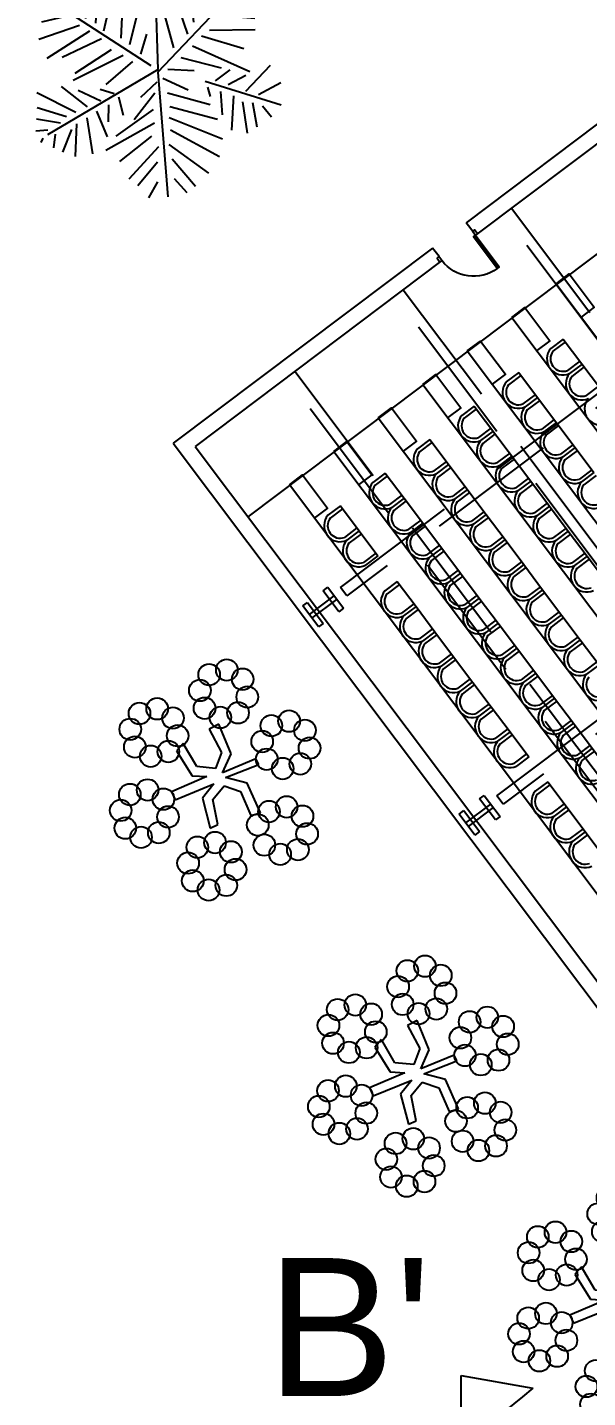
# Model space of a CAD drawing. Header units: millimetres. Extents: x -17017 to 2697, y 1903 to 18260.
# Drawn here: x -16985.5 to -16983.35, y 18226.4 to 18231.65 of the extents above; entities that cross this region are included whole.
import ezdxf

# ---------------------------------------------------------------- set-up
doc = ezdxf.new("R2010")
doc.units = ezdxf.units.MM
doc.linetypes.add('0', pattern=[0])
doc.linetypes.add('DASHED', pattern=[0.75, 0.5, -0.25])
for name, color, linetype in [('1', 7, 'Continuous'), ('55', 7, 'Continuous'), ('A-Door', 150, 'Continuous'), ('A-Glaz', 92, 'Continuous'), ('BONGDO', 8, 'Continuous'), ('CAY', 94, 'Continuous'), ('NET 01', 8, 'Continuous'), ('NT', 1, 'Continuous'), ('red', 1, 'Continuous')]:
    doc.layers.add(name, color=color, linetype=linetype)
doc.styles.add('ATT', font='romans.shx')
doc.styles.get("Standard").update_dxf_attribs({"font": 'arial.ttf'})

# ---------------------------------------------------------------- blocks, each defined once
blk = doc.blocks.new('A$C087A3AA9')
at = {"layer": 'A-Door'}
for points in [[(853, 95), (853, 853), (805, 853), (805, 95)], [(47, 95), (47, 0), (0, 0), (0, 95)], [(900, 95), (900, 0), (853, 0), (853, 95)]]:
    blk.add_lwpolyline(points, close=True, dxfattribs=at)
at = {"layer": 'A-Glaz'}
blk.add_line((829, 853), (829, 95), dxfattribs=at)
at = {"layer": 'NT'}
blk.add_arc((805, 95), 758, 90, 180, dxfattribs=at)
blk = doc.blocks.new('12PPLT13')
at = {"color": 0, "linetype": 'ByBlock'}
for p, q in [((0.0819, 0.4233), (0.0324, 0.5059)), ((0.0426, 0.2163), (0.1175, 0.5123)), ((0.1251, 0.4411), (0.1645, 0.4767)), ((0.0718, 0.3738), (-0.0324, 0.4627)), ((0.1137, 0.4017), (0.2064, 0.4233)), ((-0.3133, 0.3476), (-0.3336, 0.3946)), ((-0.2636, 0.3014), (-0.2636, 0.3852)), ((-0.2128, 0.2671), (-0.209, 0.3928)), ((-0.1544, 0.2226), (-0.1658, 0.3967)), ((-0.0908, 0.1604), (-0.0044, 0.3852)), ((0.0502, 0.3052), (0.0108, 0.37)), ((0.1137, 0.3624), (0.2319, 0.3878)), ((-0.3397, 0.304), (-0.3867, 0.3193)), ((0.0175, 0.0323), (-0.3715, 0.3655)), ((-0.1302, 0.1921), (-0.0908, 0.3573)), ((0.0921, 0.3268), (0.2242, 0.3268)), ((-0.269, 0.2445), (-0.3909, 0.2673)), ((-0.0438, 0.1172), (-0.0121, 0.2747)), ((0.0387, 0.2556), (-0.007, 0.309)), ((0.0781, 0.2772), (0.1671, 0.2874)), ((0.1455, 0.0854), (0.1848, 0.2709)), ((0.1887, 0.0854), (0.2598, 0.2938)), ((0.2357, 0.093), (0.3271, 0.2861)), ((0.0642, 0.2264), (0.0997, 0.2379)), ((0.0946, 0.074), (0.1302, 0.2391)), ((0.2916, 0.0892), (0.3932, 0.2467)), ((-0.209, 0.1883), (-0.3741, 0.1997)), ((-0.181, 0.1604), (-0.3716, 0.1299)), ((0.0032, 0.0702), (0.0032, 0.1718)), ((0.3462, 0.1045), (0.4453, 0.1997)), ((0.4211, 0.1172), (0.472, 0.168)), ((-0.38, 0.0169), (-0.4288, 0.1095)), ((-0.134, 0.14), (-0.275, 0.0841)), ((0.0387, 0.0536), (0.0781, 0.1527)), ((-0.4211, 0.013), (-0.4745, 0.0727)), ((-0.3346, 0.0191), (-0.3818, 0.0803)), ((-0.2891, 0.0211), (-0.3106, 0.0727)), ((-0.0794, 0.0892), (-0.2522, 0.0308)), ((0.0175, 0.0323), (0.4923, 0.0968)), ((0.4364, 0.0536), (0.4999, 0.0219)), ((0.0071, 0.0339), (-0.5317, -0.0124)), ((-0.4605, 0.0092), (-0.5075, 0.027)), ((-0.0058, 0.0056), (-0.2242, -0.3757)), ((0.0071, 0.0339), (0.2789, -0.377)), ((0.0553, 0.0308), (0.1175, -0.0289)), ((0.0985, 0.0257), (0.2039, -0.048)), ((0.1607, 0.0219), (0.2712, -0.1153)), ((0.2128, 0.0308), (0.3271, -0.1509)), ((0.2636, 0.0219), (0.3665, -0.0963)), ((0.303, 0.0498), (0.4326, -0.0569)), ((0.3614, 0.0498), (0.4567, -0.0213)), ((-0.4643, -0.0264), (-0.4898, -0.0696)), ((-0.4211, -0.0264), (-0.4542, -0.1369)), ((-0.3818, -0.0302), (-0.3996, -0.1344)), ((-0.3063, -0.0091), (-0.35, -0.0975)), ((-0.2523, -0.0111), (-0.2777, -0.0543)), ((-0.0476, -0.0366), (-0.1264, -0.0175)), ((-0.0832, -0.0797), (-0.2242, -0.0531)), ((-0.04, -0.1039), (0.0667, -0.2894)), ((-0.0186, -0.066), (0.0755, -0.1639)), ((0.1201, -0.1136), (0.1887, -0.092)), ((-0.1302, -0.1826), (-0.3348, -0.1471)), ((-0.1061, -0.1153), (-0.2801, -0.1153)), ((-0.0591, -0.1509), (0.0387, -0.2855)), ((0.1088, -0.1306), (0.0948, -0.1852)), ((0.1527, -0.1499), (0.2175, -0.1473)), ((0.1785, -0.1941), (0.275, -0.1483)), ((-0.0985, -0.1903), (-0.0197, -0.3364)), ((0.1391, -0.1801), (0.1035, -0.269)), ((0.2064, -0.2297), (0.3424, -0.2017)), ((-0.1734, -0.2538), (-0.3233, -0.2805)), ((-0.1582, -0.2144), (-0.3157, -0.2144)), ((-0.1264, -0.2373), (-0.0121, -0.3948)), ((0.1645, -0.2297), (0.0921, -0.3338)), ((-0.2166, -0.3084), (-0.3081, -0.3592)), ((-0.1455, -0.2767), (-0.0832, -0.4304)), ((0.1887, -0.2728), (0.1213, -0.4266)), ((0.2064, -0.3084), (0.1785, -0.4228)), ((0.2319, -0.269), (0.3564, -0.2665)), ((0.2535, -0.2868), (0.3424, -0.316)), ((-0.2369, -0.3516), (-0.2916, -0.4113)), ((-0.1772, -0.3326), (-0.1505, -0.4228)), ((0.2319, -0.33), (0.2217, -0.4228)), ((0.275, -0.3478), (0.3284, -0.3516)), ((-0.2331, -0.4075), (-0.2407, -0.4304)), ((-0.2014, -0.3796), (-0.181, -0.4431)), ((0.2611, -0.377), (0.2674, -0.4228)), ((0.2928, -0.3948), (0.3106, -0.4012))]:
    blk.add_line(p, q, dxfattribs=at)
at = {"color": 0, "linetype": 'ByBlock', "style": 'ATT'}
for tag, p, flags in [('ITEM', (-1, -3.25), 3), ('ROOM_NUMBER', (-1, -4.5833), 1)]:
    blk.add_attdef(tag, p, '', height=1, dxfattribs=dict(at, flags=flags))
blk = doc.blocks.new('Archi.Space.tree151')
at = {"layer": 'CAY'}
for p, q in [((108.588, 50.499), (108.484, 50.439)), ((108.484, 50.439), (108.781, 49.816)), ((108.871, 49.877), (108.588, 50.499)), ((109.51, 50.579), (108.96, 50.298)), ((109.57, 50.399), (109.51, 50.579)), ((108.96, 50.298), (108.871, 49.877)), ((109.034, 49.857), (109.124, 50.178)), ((109.124, 50.178), (109.57, 50.399)), ((108.41, 49.957), (107.859, 49.697)), ((108.781, 49.816), (108.41, 49.957)), ((107.859, 49.697), (107.963, 49.515)), ((107.963, 49.515), (108.395, 49.776)), ((108.395, 49.776), (108.707, 49.676)), ((108.707, 49.676), (108.692, 49.314)), ((109.005, 49.656), (109.287, 49.455)), ((109.347, 48.933), (109.005, 49.656)), ((109.302, 49.656), (109.034, 49.857)), ((109.287, 49.455), (109.853, 49.636)), ((109.778, 49.776), (109.302, 49.656)), ((109.853, 49.636), (109.778, 49.776)), ((108.871, 49.515), (109.198, 48.853)), ((108.871, 49.234), (108.871, 49.515)), ((108.692, 49.314), (108.261, 49.033)), ((108.41, 48.913), (108.871, 49.234)), ((108.261, 49.033), (108.41, 48.913)), ((109.198, 48.853), (109.347, 48.933))]:
    blk.add_line(p, q, dxfattribs=at)
for centre in [(107.887, 51.349), (108.222, 51.456), (108.534, 51.295), (109.532, 51.389), (109.866, 51.496), (110.178, 51.335), (107.727, 51.037), (109.371, 51.077), (110.285, 51.001), (108.641, 50.961), (109.478, 50.743), (107.833, 50.702), (108.146, 50.542), (108.48, 50.648), (109.745, 50.542), (110.124, 50.689), (107.308, 50.211), (106.973, 50.104), (107.62, 50.051), (110.287, 50.054), (110.621, 50.161), (110.934, 50), (106.812, 49.792), (107.727, 49.716), (110.126, 49.742), (106.919, 49.458), (111.04, 49.665), (107.231, 49.297), (107.566, 49.404), (110.233, 49.407), (110.545, 49.246), (110.88, 49.353), (108.12, 48.916), (107.786, 48.809), (108.432, 48.755), (109.348, 48.708), (109.682, 48.815), (109.994, 48.654), (107.625, 48.497), (108.539, 48.421), (109.187, 48.396), (107.732, 48.163), (108.378, 48.109), (110.101, 48.319), (108.044, 48.002), (109.294, 48.061), (109.606, 47.9), (109.94, 48.007)]:
    blk.add_circle(centre, 0.207, dxfattribs=at)

msp = doc.modelspace()

# ---------------------------------------------------------------- linework, layer by layer
at = {"layer": '1'}
for p, q in [((-16982.3851, 18231.973), (-16983.8135, 18230.8984)), ((-16982.3011, 18231.9611), (-16983.7775, 18230.8504)), ((-16984.6498, 18229.7715), (-16982.2213, 18231.5984)), ((-16983.7832, 18230.858), (-16983.8135, 18230.8984)), ((-16983.9424, 18230.8014), (-16984.9369, 18230.0533)), ((-16983.9175, 18230.7687), (-16983.9422, 18230.8016)), ((-16983.9062, 18230.7536), (-16984.8528, 18230.0414)), ((-16983.4679, 18230.6642), (-16979.4231, 18225.2876)), ((-16983.6385, 18230.5358), (-16979.5937, 18225.1592)), ((-16983.8091, 18230.4075), (-16979.7643, 18225.0308)), ((-16983.441, 18230.4529), (-16983.4886, 18230.417)), ((-16983.4409, 18230.4529), (-16983.4886, 18230.417)), ((-16983.4325, 18230.4417), (-16983.4802, 18230.4058)), ((-16983.441, 18230.4529), (-16983.2245, 18230.1652)), ((-16983.3773, 18230.3682), (-16983.4249, 18230.3323)), ((-16983.3688, 18230.357), (-16983.4165, 18230.3211)), ((-16983.3688, 18230.357), (-16983.4165, 18230.3211)), ((-16983.6115, 18230.3246), (-16983.6592, 18230.2887)), ((-16983.6115, 18230.3246), (-16983.6592, 18230.2887)), ((-16983.6031, 18230.3133), (-16983.6507, 18230.2775)), ((-16983.6115, 18230.3246), (-16983.5394, 18230.2287)), ((-16983.3604, 18230.3458), (-16983.408, 18230.3099)), ((-16983.9798, 18230.2791), (-16979.935, 18224.9025)), ((-16983.3051, 18230.2723), (-16983.3528, 18230.2364)), ((-16983.5478, 18230.2399), (-16983.5955, 18230.204)), ((-16983.5395, 18230.2286), (-16983.5871, 18230.1927)), ((-16983.5394, 18230.2286), (-16983.5871, 18230.1928)), ((-16983.531, 18230.2174), (-16983.5787, 18230.1815)), ((-16983.5395, 18230.2286), (-16983.3952, 18230.0368)), ((-16984.1504, 18230.1507), (-16980.1056, 18224.7741)), ((-16983.7822, 18230.1961), (-16983.8299, 18230.1603)), ((-16983.7822, 18230.1961), (-16983.8299, 18230.1603)), ((-16983.7738, 18230.1849), (-16983.8214, 18230.1491)), ((-16983.7822, 18230.1961), (-16983.5658, 18229.9084)), ((-16983.4757, 18230.1439), (-16983.5234, 18230.1081)), ((-16983.7185, 18230.1114), (-16983.7662, 18230.0756)), ((-16983.7101, 18230.1002), (-16983.7578, 18230.0644)), ((-16983.7101, 18230.1002), (-16983.7577, 18230.0644)), ((-16983.4673, 18230.1327), (-16983.515, 18230.0969)), ((-16983.4673, 18230.1327), (-16983.515, 18230.0969)), ((-16983.4589, 18230.1215), (-16983.5065, 18230.0856)), ((-16984.9369, 18230.0533), (-16980.416, 18224.0439)), ((-16984.8528, 18230.0414), (-16980.4042, 18224.1279)), ((-16983.9529, 18230.0678), (-16984.0005, 18230.0319)), ((-16983.9529, 18230.0678), (-16984.0005, 18230.0319)), ((-16983.9444, 18230.0566), (-16983.9921, 18230.0207)), ((-16983.9529, 18230.0678), (-16983.7364, 18229.7801)), ((-16983.7017, 18230.089), (-16983.7493, 18230.0532)), ((-16983.4036, 18230.048), (-16983.4513, 18230.0122)), ((-16984.321, 18230.0224), (-16980.2762, 18224.6457)), ((-16983.6464, 18230.0156), (-16983.694, 18229.9797)), ((-16983.6379, 18230.0043), (-16983.6856, 18229.9685)), ((-16983.6379, 18230.0043), (-16983.6856, 18229.9685)), ((-16983.6295, 18229.9931), (-16983.6772, 18229.9573)), ((-16983.3952, 18230.0368), (-16983.4428, 18230.001)), ((-16983.3952, 18230.0368), (-16983.4428, 18230.001)), ((-16983.3867, 18230.0256), (-16983.4344, 18229.9897)), ((-16983.3952, 18230.0368), (-16983.323, 18229.9409)), ((-16984.1235, 18229.9394), (-16984.1712, 18229.9035)), ((-16984.1235, 18229.9394), (-16984.1711, 18229.9036)), ((-16984.1235, 18229.9394), (-16984.0513, 18229.8435)), ((-16983.8892, 18229.9831), (-16983.9368, 18229.9472)), ((-16983.8807, 18229.9719), (-16983.9284, 18229.936)), ((-16983.8807, 18229.9719), (-16983.9284, 18229.936)), ((-16983.8723, 18229.9607), (-16983.9199, 18229.9248)), ((-16983.3315, 18229.9521), (-16983.3791, 18229.9163)), ((-16983.323, 18229.9409), (-16983.3707, 18229.9051)), ((-16983.323, 18229.9409), (-16983.3707, 18229.9051)), ((-16980.4469, 18224.5174), (-16984.4917, 18229.894)), ((-16984.1151, 18229.9282), (-16984.1627, 18229.8923)), ((-16983.817, 18229.8872), (-16983.8647, 18229.8513)), ((-16983.5742, 18229.9197), (-16983.6219, 18229.8838)), ((-16983.5658, 18229.9085), (-16983.6135, 18229.8726)), ((-16983.5658, 18229.9084), (-16983.6135, 18229.8726)), ((-16983.5574, 18229.8972), (-16983.605, 18229.8614)), ((-16983.5658, 18229.9084), (-16983.4937, 18229.8125)), ((-16983.3146, 18229.9297), (-16983.3623, 18229.8938)), ((-16984.0598, 18229.8547), (-16984.1074, 18229.8189)), ((-16984.0514, 18229.8435), (-16984.099, 18229.8076)), ((-16984.0513, 18229.8435), (-16984.099, 18229.8076)), ((-16984.0429, 18229.8323), (-16984.0906, 18229.7964)), ((-16984.0514, 18229.8435), (-16983.9071, 18229.6517)), ((-16983.8086, 18229.876), (-16983.8562, 18229.8401)), ((-16983.8086, 18229.876), (-16983.8562, 18229.8401)), ((-16983.8001, 18229.8648), (-16983.8478, 18229.8289)), ((-16984.296, 18229.8135), (-16984.3437, 18229.7776)), ((-16984.296, 18229.8135), (-16984.3437, 18229.7776)), ((-16984.2876, 18229.8023), (-16984.3352, 18229.7664)), ((-16984.296, 18229.8135), (-16984.2239, 18229.7176)), ((-16983.7449, 18229.7913), (-16983.7925, 18229.7554)), ((-16983.7364, 18229.7801), (-16983.7841, 18229.7442)), ((-16983.7364, 18229.7801), (-16983.7841, 18229.7442)), ((-16983.7364, 18229.7801), (-16983.6643, 18229.6842)), ((-16983.5021, 18229.8238), (-16983.5498, 18229.7879)), ((-16983.4937, 18229.8126), (-16983.5413, 18229.7767)), ((-16983.4937, 18229.8125), (-16983.5413, 18229.7767)), ((-16983.4853, 18229.8013), (-16983.5329, 18229.7655)), ((-16983.4937, 18229.8125), (-16983.4215, 18229.7166)), ((-16984.2323, 18229.7288), (-16984.28, 18229.693)), ((-16983.9876, 18229.7588), (-16984.0353, 18229.723)), ((-16983.9792, 18229.7476), (-16984.0269, 18229.7118)), ((-16983.9792, 18229.7476), (-16984.0269, 18229.7118)), ((-16983.9708, 18229.7364), (-16984.0184, 18229.7005)), ((-16983.728, 18229.7689), (-16983.7757, 18229.733)), ((-16983.43, 18229.7279), (-16983.4776, 18229.692)), ((-16984.2239, 18229.7176), (-16984.2715, 18229.6817)), ((-16984.2238, 18229.7176), (-16984.2715, 18229.6817)), ((-16984.2154, 18229.7064), (-16984.2631, 18229.6705)), ((-16984.2239, 18229.7176), (-16984.1517, 18229.6217)), ((-16983.6727, 18229.6954), (-16983.7204, 18229.6595)), ((-16983.6643, 18229.6842), (-16983.712, 18229.6483)), ((-16983.6643, 18229.6842), (-16983.712, 18229.6483)), ((-16983.6559, 18229.673), (-16983.7035, 18229.6371)), ((-16983.6643, 18229.6842), (-16983.5922, 18229.5883)), ((-16983.4215, 18229.7166), (-16983.4692, 18229.6808)), ((-16983.4215, 18229.7166), (-16983.4692, 18229.6808)), ((-16983.4131, 18229.7054), (-16983.4608, 18229.6696)), ((-16983.4216, 18229.7166), (-16983.3494, 18229.6207)), ((-16984.1601, 18229.6329), (-16984.2078, 18229.5971)), ((-16984.1517, 18229.6217), (-16984.1994, 18229.5859)), ((-16984.1517, 18229.6217), (-16984.1994, 18229.5859)), ((-16983.9155, 18229.6629), (-16983.9632, 18229.6271)), ((-16983.9071, 18229.6517), (-16983.9547, 18229.6159)), ((-16983.9071, 18229.6517), (-16983.9547, 18229.6159)), ((-16983.8987, 18229.6405), (-16983.9463, 18229.6046)), ((-16983.9071, 18229.6517), (-16983.8349, 18229.5558)), ((-16983.3578, 18229.6319), (-16983.4055, 18229.5961)), ((-16983.3494, 18229.6208), (-16983.3971, 18229.5849)), ((-16983.3494, 18229.6207), (-16983.3971, 18229.5849)), ((-16983.3494, 18229.6207), (-16983.2051, 18229.429)), ((-16983.8434, 18229.567), (-16983.891, 18229.5312)), ((-16983.6006, 18229.5995), (-16983.6483, 18229.5636)), ((-16983.5922, 18229.5883), (-16983.6398, 18229.5524)), ((-16983.5922, 18229.5883), (-16983.6398, 18229.5524)), ((-16983.5838, 18229.5771), (-16983.6314, 18229.5412)), ((-16983.5922, 18229.5883), (-16983.52, 18229.4924)), ((-16983.341, 18229.6095), (-16983.3886, 18229.5737)), ((-16984.0777, 18229.5234), (-16984.1254, 18229.4875)), ((-16984.0777, 18229.5233), (-16984.1254, 18229.4875)), ((-16984.0777, 18229.5233), (-16984.0056, 18229.4274)), ((-16983.8349, 18229.5558), (-16983.8826, 18229.52)), ((-16983.8349, 18229.5558), (-16983.8826, 18229.5199)), ((-16983.8265, 18229.5446), (-16983.8742, 18229.5087)), ((-16983.835, 18229.5558), (-16983.7628, 18229.4599)), ((-16984.0693, 18229.5121), (-16984.1169, 18229.4763)), ((-16983.7712, 18229.4711), (-16983.8189, 18229.4353)), ((-16983.5285, 18229.5036), (-16983.5761, 18229.4677)), ((-16983.52, 18229.4924), (-16983.5677, 18229.4565)), ((-16983.52, 18229.4924), (-16983.5677, 18229.4565)), ((-16983.5116, 18229.4812), (-16983.5593, 18229.4453)), ((-16983.52, 18229.4924), (-16983.3758, 18229.3006)), ((-16984.014, 18229.4387), (-16984.0617, 18229.4028)), ((-16984.0056, 18229.4274), (-16984.0532, 18229.3916)), ((-16984.0056, 18229.4274), (-16984.0532, 18229.3916)), ((-16983.9972, 18229.4162), (-16984.0448, 18229.3804)), ((-16984.0056, 18229.4274), (-16983.9334, 18229.3315)), ((-16983.7628, 18229.4599), (-16983.8105, 18229.4241)), ((-16983.7628, 18229.4599), (-16983.8105, 18229.424)), ((-16983.7544, 18229.4487), (-16983.802, 18229.4128)), ((-16983.7628, 18229.4599), (-16983.6907, 18229.364)), ((-16983.6991, 18229.3752), (-16983.7468, 18229.3394)), ((-16983.6907, 18229.364), (-16983.7383, 18229.3282)), ((-16983.6907, 18229.364), (-16983.7383, 18229.3282)), ((-16983.6907, 18229.364), (-16983.5464, 18229.1722)), ((-16983.4563, 18229.4077), (-16983.504, 18229.3718)), ((-16983.4479, 18229.3965), (-16983.4956, 18229.3606)), ((-16983.4479, 18229.3965), (-16983.4956, 18229.3606)), ((-16983.4395, 18229.3853), (-16983.4871, 18229.3494)), ((-16983.9419, 18229.3427), (-16983.9895, 18229.3069)), ((-16983.9334, 18229.3315), (-16983.9811, 18229.2957)), ((-16983.9334, 18229.3315), (-16983.9811, 18229.2957)), ((-16983.925, 18229.3203), (-16983.9727, 18229.2845)), ((-16983.9335, 18229.3315), (-16983.8613, 18229.2356)), ((-16983.6822, 18229.3528), (-16983.7299, 18229.3169)), ((-16983.3842, 18229.3118), (-16983.4318, 18229.2759)), ((-16983.627, 18229.2793), (-16983.6746, 18229.2435)), ((-16983.6185, 18229.2681), (-16983.6662, 18229.2323)), ((-16983.6185, 18229.2681), (-16983.6662, 18229.2323)), ((-16983.6101, 18229.2569), (-16983.6578, 18229.2211)), ((-16983.3757, 18229.3006), (-16983.4234, 18229.2647)), ((-16983.3758, 18229.3006), (-16983.4234, 18229.2647)), ((-16983.3673, 18229.2894), (-16983.415, 18229.2535)), ((-16983.3758, 18229.3006), (-16983.3036, 18229.2047)), ((-16983.8698, 18229.2468), (-16983.9174, 18229.211)), ((-16983.8613, 18229.2357), (-16983.909, 18229.1998)), ((-16983.8613, 18229.2356), (-16983.909, 18229.1998)), ((-16983.8529, 18229.2244), (-16983.9005, 18229.1886)), ((-16983.8613, 18229.2356), (-16983.717, 18229.0439)), ((-16983.3121, 18229.2159), (-16983.3597, 18229.18)), ((-16983.3036, 18229.2047), (-16983.3513, 18229.1688)), ((-16983.3036, 18229.2047), (-16983.3513, 18229.1688)), ((-16983.7976, 18229.151), (-16983.8453, 18229.1151)), ((-16983.5548, 18229.1834), (-16983.6025, 18229.1476)), ((-16983.5464, 18229.1722), (-16983.5941, 18229.1364)), ((-16983.5464, 18229.1722), (-16983.594, 18229.1364)), ((-16983.538, 18229.161), (-16983.5856, 18229.1252)), ((-16983.5464, 18229.1722), (-16983.4743, 18229.0763)), ((-16983.7892, 18229.1398), (-16983.8368, 18229.1039)), ((-16983.7892, 18229.1398), (-16983.8368, 18229.1039)), ((-16983.7807, 18229.1285), (-16983.8284, 18229.0927)), ((-16983.7255, 18229.0551), (-16983.7731, 18229.0192)), ((-16983.717, 18229.0439), (-16983.7647, 18229.008)), ((-16983.717, 18229.0439), (-16983.7647, 18229.008)), ((-16983.717, 18229.0438), (-16983.6449, 18228.948)), ((-16983.4827, 18229.0875), (-16983.5304, 18229.0517)), ((-16983.4743, 18229.0763), (-16983.5219, 18229.0405)), ((-16983.4742, 18229.0763), (-16983.5219, 18229.0405)), ((-16983.4658, 18229.0651), (-16983.5135, 18229.0293)), ((-16983.4743, 18229.0763), (-16983.4021, 18228.9804)), ((-16983.7086, 18229.0326), (-16983.7563, 18228.9968)), ((-16983.4105, 18228.9916), (-16983.4582, 18228.9558)), ((-16983.6533, 18228.9592), (-16983.701, 18228.9233)), ((-16983.6449, 18228.948), (-16983.6926, 18228.9121)), ((-16983.6449, 18228.948), (-16983.6925, 18228.9121)), ((-16983.6365, 18228.9368), (-16983.6841, 18228.9009)), ((-16983.6449, 18228.948), (-16983.5727, 18228.8521)), ((-16983.4021, 18228.9805), (-16983.4498, 18228.9446)), ((-16983.4021, 18228.9804), (-16983.4498, 18228.9446)), ((-16983.3937, 18228.9692), (-16983.4413, 18228.9334)), ((-16983.4021, 18228.9804), (-16983.0414, 18228.501)), ((-16983.3384, 18228.8958), (-16983.386, 18228.8599)), ((-16983.3299, 18228.8846), (-16983.3776, 18228.8487)), ((-16983.3299, 18228.8846), (-16983.3776, 18228.8487)), ((-16983.5812, 18228.8633), (-16983.6288, 18228.8274)), ((-16983.5727, 18228.8521), (-16983.6204, 18228.8162)), ((-16983.5727, 18228.8521), (-16983.6204, 18228.8162)), ((-16983.3215, 18228.8733), (-16983.3692, 18228.8375)), ((-16983.5006, 18228.7562), (-16983.5482, 18228.7203)), ((-16983.5006, 18228.7562), (-16983.5482, 18228.7203)), ((-16983.4922, 18228.745), (-16983.5398, 18228.7091)), ((-16983.5006, 18228.7562), (-16983.212, 18228.3726)), ((-16983.4369, 18228.6715), (-16983.4845, 18228.6356)), ((-16983.4284, 18228.6603), (-16983.4761, 18228.6244)), ((-16983.4284, 18228.6603), (-16983.4761, 18228.6244)), ((-16983.42, 18228.6491), (-16983.4677, 18228.6132)), ((-16983.3647, 18228.5756), (-16983.4124, 18228.5398)), ((-16983.3563, 18228.5644), (-16983.404, 18228.5285)), ((-16983.3563, 18228.5644), (-16983.404, 18228.5285)), ((-16983.3479, 18228.5532), (-16983.3955, 18228.5173))]:
    msp.add_line(p, q, dxfattribs=at)
for points in [[(-16983.4679, 18230.6642), (-16983.4175, 18230.7021), (-16983.3217, 18230.5747), (-16983.372, 18230.5368)], [(-16983.6385, 18230.5358), (-16983.5881, 18230.5737), (-16983.4923, 18230.4464), (-16983.5427, 18230.4085)], [(-16983.8091, 18230.4075), (-16983.7588, 18230.4453), (-16983.663, 18230.318), (-16983.7133, 18230.2801)], [(-16983.9798, 18230.2791), (-16983.9294, 18230.317), (-16983.8336, 18230.1896), (-16983.8839, 18230.1517)], [(-16984.1504, 18230.1507), (-16984.1, 18230.1886), (-16984.0042, 18230.0612), (-16984.0546, 18230.0234)], [(-16984.321, 18230.0224), (-16984.2707, 18230.0602), (-16984.1749, 18229.9329), (-16984.2252, 18229.895)], [(-16984.4917, 18229.894), (-16984.4413, 18229.9319), (-16984.3455, 18229.8045), (-16984.3958, 18229.7666)]]:
    msp.add_lwpolyline(points, dxfattribs=at)
for centre, radius, start, end in [((-16983.4421, 18230.3769), 0.0614, 139.2552, 294.6526), ((-16983.4419, 18230.3771), 0.0479, 143.0749, 290.8329), ((-16983.3699, 18230.281), 0.0614, 139.2552, 294.6526), ((-16983.3698, 18230.2812), 0.0479, 143.0749, 290.8329), ((-16983.6126, 18230.2486), 0.0614, 139.2552, 294.6526), ((-16983.6125, 18230.2487), 0.0479, 143.0749, 290.8329), ((-16983.2978, 18230.1851), 0.0614, 139.2552, 294.6526), ((-16983.7834, 18230.1202), 0.0614, 139.2552, 294.6526), ((-16983.7832, 18230.1203), 0.0479, 143.0749, 290.8329), ((-16983.5406, 18230.1527), 0.0614, 139.2552, 294.6526), ((-16983.5404, 18230.1528), 0.0479, 143.0749, 290.8329), ((-16983.4684, 18230.0568), 0.0614, 139.2552, 294.6526), ((-16983.7112, 18230.0243), 0.0614, 139.2552, 294.6526), ((-16983.7111, 18230.0244), 0.0479, 143.0749, 290.8329), ((-16983.4683, 18230.0569), 0.0479, 143.0749, 290.8329), ((-16983.954, 18229.9918), 0.0614, 139.2552, 294.6526), ((-16983.9538, 18229.992), 0.0479, 143.0749, 290.8329), ((-16983.3963, 18229.9609), 0.0614, 139.2552, 294.6526), ((-16983.3961, 18229.961), 0.0479, 143.0749, 290.8329), ((-16983.8819, 18229.8959), 0.0614, 139.2552, 294.6526), ((-16983.6391, 18229.9284), 0.0614, 139.2552, 294.6526), ((-16983.6389, 18229.9285), 0.0479, 143.0749, 290.8329), ((-16984.1246, 18229.8635), 0.0614, 139.2552, 294.6526), ((-16984.1245, 18229.8636), 0.0479, 143.0749, 290.8329), ((-16983.8817, 18229.8961), 0.0479, 143.0749, 290.8329), ((-16983.3242, 18229.865), 0.0614, 139.2552, 294.6526), ((-16983.324, 18229.8651), 0.0479, 143.0749, 290.8329), ((-16983.8097, 18229.8), 0.0614, 139.2552, 294.6526), ((-16983.8095, 18229.8002), 0.0479, 143.0749, 290.8329), ((-16983.5669, 18229.8325), 0.0614, 139.2552, 294.6526), ((-16983.5668, 18229.8326), 0.0479, 143.0749, 290.8329), ((-16984.2971, 18229.7376), 0.0614, 139.2552, 294.6526), ((-16984.0525, 18229.7676), 0.0614, 139.2552, 294.6526), ((-16984.0523, 18229.7677), 0.0479, 143.0749, 290.8329), ((-16983.4948, 18229.7366), 0.0614, 139.2552, 294.6526), ((-16984.297, 18229.7377), 0.0479, 143.0749, 290.8329), ((-16983.7376, 18229.7041), 0.0614, 139.2552, 294.6526), ((-16983.7374, 18229.7043), 0.0479, 143.0749, 290.8329), ((-16983.4947, 18229.7367), 0.0479, 143.0749, 290.8329), ((-16984.225, 18229.6417), 0.0614, 139.2552, 294.6526), ((-16983.9803, 18229.6717), 0.0614, 139.2552, 294.6526), ((-16983.9802, 18229.6718), 0.0479, 143.0749, 290.8329), ((-16983.4227, 18229.6407), 0.0614, 139.2552, 294.6526), ((-16984.2248, 18229.6418), 0.0479, 143.0749, 290.8329), ((-16983.6654, 18229.6082), 0.0614, 139.2552, 294.6526), ((-16983.6653, 18229.6084), 0.0479, 143.0749, 290.8329), ((-16983.4225, 18229.6408), 0.0479, 143.0749, 290.8329), ((-16983.9082, 18229.5758), 0.0614, 139.2552, 294.6526), ((-16983.9081, 18229.5759), 0.0479, 143.0749, 290.8329), ((-16983.3505, 18229.5448), 0.0614, 139.2552, 294.6526), ((-16983.3504, 18229.5449), 0.0479, 143.0749, 290.8329), ((-16983.8361, 18229.4799), 0.0614, 139.2552, 294.6526), ((-16983.5933, 18229.5123), 0.0614, 139.2552, 294.6526), ((-16983.5932, 18229.5125), 0.0479, 143.0749, 290.8329), ((-16984.0788, 18229.4474), 0.0614, 139.2552, 294.6526), ((-16984.0787, 18229.4475), 0.0479, 143.0749, 290.8329), ((-16983.8359, 18229.48), 0.0479, 143.0749, 290.8329), ((-16983.764, 18229.384), 0.0614, 139.2552, 294.6526), ((-16983.7638, 18229.3841), 0.0479, 143.0749, 290.8329), ((-16983.5212, 18229.4164), 0.0614, 139.2552, 294.6526), ((-16983.521, 18229.4166), 0.0479, 143.0749, 290.8329), ((-16984.0067, 18229.3515), 0.0614, 139.2552, 294.6526), ((-16984.0066, 18229.3516), 0.0479, 143.0749, 290.8329), ((-16983.449, 18229.3206), 0.0614, 139.2552, 294.6526), ((-16983.6918, 18229.2881), 0.0614, 139.2552, 294.6526), ((-16983.6916, 18229.2882), 0.0479, 143.0749, 290.8329), ((-16983.4489, 18229.3207), 0.0479, 143.0749, 290.8329), ((-16983.9346, 18229.2556), 0.0614, 139.2552, 294.6526), ((-16983.9344, 18229.2557), 0.0479, 143.0749, 290.8329), ((-16983.3769, 18229.2246), 0.0614, 139.2552, 294.6526), ((-16983.3767, 18229.2248), 0.0479, 143.0749, 290.8329), ((-16983.8624, 18229.1597), 0.0614, 139.2552, 294.6526), ((-16983.6197, 18229.1922), 0.0614, 139.2552, 294.6526), ((-16983.6195, 18229.1923), 0.0479, 143.0749, 290.8329), ((-16983.8623, 18229.1598), 0.0479, 143.0749, 290.8329), ((-16983.3047, 18229.1288), 0.0614, 139.2552, 294.6526), ((-16983.3046, 18229.1289), 0.0479, 143.0749, 290.8329), ((-16983.7903, 18229.0638), 0.0614, 139.2552, 294.6526), ((-16983.5475, 18229.0963), 0.0614, 139.2552, 294.6526), ((-16983.5474, 18229.0964), 0.0479, 143.0749, 290.8329), ((-16983.7901, 18229.0639), 0.0479, 143.0749, 290.8329), ((-16983.7182, 18228.9679), 0.0614, 139.2552, 294.6526), ((-16983.718, 18228.968), 0.0479, 143.0749, 290.8329), ((-16983.4754, 18229.0004), 0.0614, 139.2552, 294.6526), ((-16983.4752, 18229.0005), 0.0479, 143.0749, 290.8329), ((-16983.4032, 18228.9045), 0.0614, 139.2552, 294.6526), ((-16983.646, 18228.872), 0.0614, 139.2552, 294.6526), ((-16983.6459, 18228.8722), 0.0479, 143.0749, 290.8329), ((-16983.4031, 18228.9046), 0.0479, 143.0749, 290.8329), ((-16983.3311, 18228.8086), 0.0614, 139.2552, 294.6526), ((-16983.3309, 18228.8087), 0.0479, 143.0749, 290.8329), ((-16983.5017, 18228.6802), 0.0614, 139.2552, 294.6526), ((-16983.5016, 18228.6804), 0.0479, 143.0749, 290.8329), ((-16983.4296, 18228.5844), 0.0614, 139.2552, 294.6526), ((-16983.4294, 18228.5845), 0.0479, 143.0749, 290.8329), ((-16983.3574, 18228.4885), 0.0614, 139.2552, 294.6526), ((-16983.3573, 18228.4886), 0.0479, 143.0749, 290.8329)]:
    msp.add_arc(centre, radius, start, end, dxfattribs=at)
at = {"layer": '55', "linetype": 'ByBlock'}
msp.add_line((-16983.5569, 18226.4331), (-16983.5974, 18226.4), dxfattribs=at)
at = {"layer": 'NET 01', "linetype": 'ByBlock'}
for p, q in [((-16983.8325, 18226.2104), (-16983.8325, 18226.4817)), ((-16983.8325, 18226.4817), (-16983.5569, 18226.4331)), ((-16983.5974, 18226.4), (-16983.8325, 18226.2104))]:
    msp.add_line(p, q, dxfattribs=at)
at = {"layer": 'red', "linetype": 'DASHED'}
for p, q in [((-16984.4149, 18229.3967), (-16984.3191, 18229.4689)), ((-16984.4048, 18229.3832), (-16984.3089, 18229.4554)), ((-16983.8149, 18228.5991), (-16983.719, 18228.6712)), ((-16983.8047, 18228.5856), (-16983.7088, 18228.6577))]:
    msp.add_line(p, q, dxfattribs=at)
for points in [[(-16978.7229, 18233.643), (-16984.2716, 18229.4684), (-16984.2956, 18229.5003), (-16978.7469, 18233.6749)], [(-16978.1206, 18232.8424), (-16983.6715, 18228.6707), (-16983.6956, 18228.7027), (-16978.1447, 18232.8743)], [(-16983.6391, 18230.9545), (-16979.1904, 18225.0411)], [(-16979.2224, 18225.017), (-16983.671, 18230.9305)], [(-16979.6379, 18224.7044), (-16984.0866, 18230.6179)], [(-16984.0546, 18230.6419), (-16979.6059, 18224.7284)], [(-16980.0535, 18224.3918), (-16984.5021, 18230.3053)], [(-16984.4702, 18230.3293), (-16980.0215, 18224.4158)]]:
    msp.add_lwpolyline(points, dxfattribs=at)
for points in [[(-16984.344, 18229.502), (-16984.2834, 18229.4215), (-16984.3012, 18229.4081), (-16984.3618, 18229.4886)], [(-16984.4225, 18229.4439), (-16984.3619, 18229.3633), (-16984.3797, 18229.3499), (-16984.4403, 18229.4305)], [(-16983.7439, 18228.7044), (-16983.6833, 18228.6238), (-16983.7011, 18228.6104), (-16983.7617, 18228.6909)], [(-16983.8225, 18228.6462), (-16983.7619, 18228.5657), (-16983.7797, 18228.5523), (-16983.8403, 18228.6328)]]:
    msp.add_lwpolyline(points, close=True, dxfattribs=at)

# ---------------------------------------------------------------- block references
at = {"xscale": 0.2, "yscale": 0.2, "zscale": 0.2, "rotation": 266.9738346596274}
for p in [(-16993.5483, 18251.0431), (-16992.7879, 18249.9082), (-16992.0201, 18249.0373)]:
    msp.add_blockref('Archi.Space.tree151', p, dxfattribs=at)
at = {"layer": 'A-Door', "xscale": -0.0002000000000000001, "yscale": 0.0001999999999999999, "zscale": 0.0002, "rotation": 216.9539040621995}
msp.add_blockref('A$C087A3AA9', (-16983.9251, 18230.763), dxfattribs=at)
at = {"layer": 'CAY', "rotation": 266.9738346596274}
msp.add_blockref('12PPLT13', (-16985.0279, 18231.4943), dxfattribs=at)

# ---------------------------------------------------------------- texts
at = {"layer": 'BONGDO', "linetype": '0', "insert": (-16984.5795, 18226.9312), "char_height": 0.5283, "attachment_point": 1}
msp.add_mtext_dynamic_manual_height_columns("B'", width=0.512721, gutter_width=2.6415, heights=[0], dxfattribs=at)

doc.saveas('drawing.dxf')
